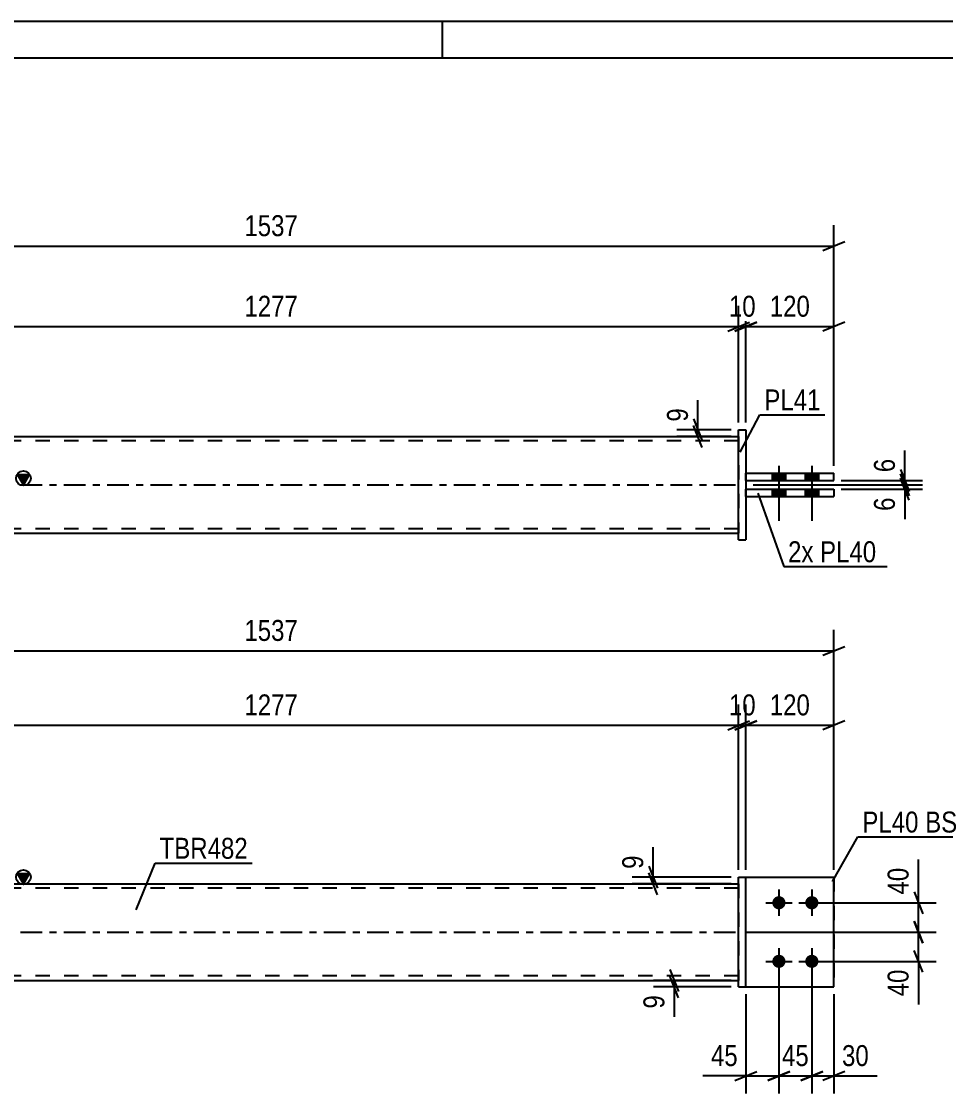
# Model space of a CAD drawing. Header units: millimetres. Extents: x 0 to 420, y 0 to 297.
# Drawn here: x 152.5 to 278.7, y 150.7 to 297 of the extents above; entities that cross this region are included whole.
import ezdxf

# ---------------------------------------------------------------- set-up
doc = ezdxf.new("R2010")
doc.units = ezdxf.units.MM
doc.linetypes.add('DXK_LINE_DOT2', pattern=[3.9198, 1.9599, -1.9599])
doc.linetypes.add('DXK_LINE_DOT3', pattern=[5.9187, 2.979, -0.9799, 0.9799, -0.9799])
doc.styles.add('Arial Narrow', font='ARIALN.TTF', dxfattribs={"height": 0.2})

# ---------------------------------------------------------------- blocks, each defined once
blk = doc.blocks.new('Unknown-581592121-1127')
at = {"color": 5, "linetype": 'Continuous'}
for p, q in [((420, 297), (0, 297)), ((210, 292), (210, 297)), ((415, 292), (5, 292))]:
    blk.add_line(p, q, dxfattribs=at)
blk = doc.blocks.new('Part-581592121-1367 - 1364')
at = {"color": 2, "linetype": 'Continuous'}
for p, q in [((250.43, 180.2), (251.43, 180.2)), ((250.43, 165.2), (250.43, 180.2)), ((251.43, 165.2), (251.43, 180.2)), ((250.43, 165.2), (250.43, 165.2)), ((250.43, 165.2), (251.43, 165.2))]:
    blk.add_line(p, q, dxfattribs=at)
at = {"color": 7, "linetype": 'DXK_LINE_DOT2'}
for p, q in [((250.43, 180.2), (251.43, 180.2)), ((250.43, 165.2), (251.43, 165.2))]:
    blk.add_line(p, q, dxfattribs=at)
blk = doc.blocks.new('Bolt-581592121-1379 - 1364')
at = {"linetype": 'Continuous'}
for points in [[(255.93, 177.6), (256.11, 177.58), (256.29, 177.52), (256.46, 177.43), (256.6, 177.3), (256.71, 177.15), (256.78, 176.98), (256.82, 176.79), (256.82, 176.6), (256.78, 176.42), (256.71, 176.25), (256.6, 176.1), (256.46, 175.97), (256.29, 175.88), (256.11, 175.82), (255.93, 175.8), (255.74, 175.82), (255.56, 175.88), (255.4, 175.97), (255.26, 176.1), (255.15, 176.25), (255.07, 176.42), (255.03, 176.6), (255.03, 176.79), (255.07, 176.98), (255.15, 177.15), (255.26, 177.3), (255.4, 177.43), (255.56, 177.52), (255.74, 177.58)], [(260.43, 177.6), (260.61, 177.58), (260.79, 177.52), (260.96, 177.43), (261.1, 177.3), (261.21, 177.15), (261.28, 176.98), (261.32, 176.79), (261.32, 176.6), (261.28, 176.42), (261.21, 176.25), (261.1, 176.1), (260.96, 175.97), (260.79, 175.88), (260.61, 175.82), (260.43, 175.8), (260.24, 175.82), (260.06, 175.88), (259.9, 175.97), (259.76, 176.1), (259.65, 176.25), (259.57, 176.42), (259.53, 176.6), (259.53, 176.79), (259.57, 176.98), (259.65, 177.15), (259.76, 177.3), (259.9, 177.43), (260.06, 177.52), (260.24, 177.58)], [(255.93, 169.6), (256.11, 169.58), (256.29, 169.52), (256.46, 169.43), (256.6, 169.3), (256.71, 169.15), (256.78, 168.98), (256.82, 168.79), (256.82, 168.6), (256.78, 168.42), (256.71, 168.25), (256.6, 168.1), (256.46, 167.97), (256.29, 167.88), (256.11, 167.82), (255.93, 167.8), (255.74, 167.82), (255.56, 167.88), (255.4, 167.97), (255.26, 168.1), (255.15, 168.25), (255.07, 168.42), (255.03, 168.6), (255.03, 168.79), (255.07, 168.98), (255.15, 169.15), (255.26, 169.3), (255.4, 169.43), (255.56, 169.52), (255.74, 169.58)], [(260.43, 169.6), (260.61, 169.58), (260.79, 169.52), (260.96, 169.43), (261.1, 169.3), (261.21, 169.15), (261.28, 168.98), (261.32, 168.79), (261.32, 168.6), (261.28, 168.42), (261.21, 168.25), (261.1, 168.1), (260.96, 167.97), (260.79, 167.88), (260.61, 167.82), (260.43, 167.8), (260.24, 167.82), (260.06, 167.88), (259.9, 167.97), (259.76, 168.1), (259.65, 168.25), (259.57, 168.42), (259.53, 168.6), (259.53, 168.79), (259.57, 168.98), (259.65, 169.15), (259.76, 169.3), (259.9, 169.43), (260.06, 169.52), (260.24, 169.58)]]:
    blk.add_hatch(color=1, dxfattribs=at).paths.add_polyline_path(points)
at = {"color": 1, "linetype": 'Continuous'}
for p, q in [((255.93, 178.5), (255.93, 174.9)), ((260.43, 178.5), (260.43, 174.9)), ((254.13, 176.7), (257.73, 176.7)), ((258.63, 176.7), (262.23, 176.7)), ((255.93, 170.5), (255.93, 166.9)), ((260.43, 170.5), (260.43, 166.9)), ((254.13, 168.7), (257.73, 168.7)), ((258.63, 168.7), (262.23, 168.7))]:
    blk.add_line(p, q, dxfattribs=at)
blk = doc.blocks.new('Part-581592121-1440 - 1364')
at = {"linetype": 'Continuous'}
blk.add_hatch(color=2, dxfattribs=at).paths.add_polyline_path([(152.73, 179.3), (151.93, 180.7), (153.53, 180.7)])
at = {"color": 2, "linetype": 'Continuous'}
for p, q in [((152.73, 179.3), (151.93, 180.7)), ((151.93, 180.7), (153.53, 180.7)), ((153.53, 180.7), (152.73, 179.3)), ((122.73, 179.3), (250.43, 179.3)), ((122.73, 166.1), (250.43, 166.1))]:
    blk.add_line(p, q, dxfattribs=at)
at = {"color": 7, "linetype": 'DXK_LINE_DOT2'}
for p, q in [((122.73, 166.1), (122.73, 179.3)), ((250.43, 178.7), (122.73, 178.7)), ((250.43, 179.3), (250.43, 166.1)), ((250.43, 166.7), (122.73, 166.7))]:
    blk.add_line(p, q, dxfattribs=at)
at = {"color": 7, "linetype": 'DXK_LINE_DOT3'}
blk.add_line((122.73, 172.7), (250.43, 172.7), dxfattribs=at)
at = {"color": 2, "linetype": 'Continuous'}
blk.add_circle((152.73, 180.2), 1, dxfattribs=at)
blk = doc.blocks.new('Part-581592121-1445 - 1364')
at = {"color": 2, "linetype": 'Continuous'}
for p, q in [((251.43, 180.2), (263.43, 180.2)), ((263.43, 180.2), (263.43, 180.2)), ((263.43, 165.2), (263.43, 180.2)), ((251.43, 165.2), (263.43, 165.2))]:
    blk.add_line(p, q, dxfattribs=at)
at = {"color": 7, "linetype": 'DXK_LINE_DOT2'}
for p, q in [((251.43, 180.2), (263.43, 180.2)), ((251.43, 165.2), (251.43, 180.2)), ((251.43, 165.2), (251.43, 165.2)), ((251.43, 165.2), (263.43, 165.2))]:
    blk.add_line(p, q, dxfattribs=at)
blk = doc.blocks.new('Part-581592121-1450 - 1364')
at = {"color": 7, "linetype": 'DXK_LINE_DOT2'}
for p, q in [((251.43, 180.2), (263.43, 180.2)), ((251.43, 165.2), (251.43, 180.2)), ((251.43, 180.2), (263.43, 180.2)), ((263.43, 180.2), (263.43, 180.2)), ((263.43, 180.2), (263.43, 165.2)), ((251.43, 165.2), (251.43, 165.2)), ((251.43, 165.2), (263.43, 165.2)), ((251.43, 165.2), (263.43, 165.2))]:
    blk.add_line(p, q, dxfattribs=at)
blk = doc.blocks.new('Part-581592121-1778 - 1767')
at = {"color": 2, "linetype": 'Continuous'}
for p, q in [((251.43, 233.15), (263.43, 233.15)), ((251.43, 232.15), (251.43, 233.15)), ((263.43, 233.15), (263.43, 232.14)), ((251.43, 232.14), (251.43, 232.15)), ((251.43, 232.15), (263.43, 232.15))]:
    blk.add_line(p, q, dxfattribs=at)
at = {"color": 7, "linetype": 'DXK_LINE_DOT2'}
for p, q in [((251.43, 233.14), (263.43, 233.14)), ((251.43, 232.14), (263.43, 232.14))]:
    blk.add_line(p, q, dxfattribs=at)
blk = doc.blocks.new('Part-581592121-1773 - 1767')
at = {"linetype": 'Continuous'}
blk.add_hatch(color=2, dxfattribs=at).paths.add_polyline_path([(152.73, 233.74), (151.93, 235.14), (153.53, 235.14)])
at = {"color": 2, "linetype": 'Continuous'}
for p, q in [((122.73, 240.34), (250.43, 240.34)), ((152.73, 233.74), (151.93, 235.14)), ((151.93, 235.14), (153.53, 235.14)), ((153.53, 235.14), (152.73, 233.74)), ((122.73, 227.14), (250.43, 227.14))]:
    blk.add_line(p, q, dxfattribs=at)
at = {"color": 7, "linetype": 'DXK_LINE_DOT2'}
for p, q in [((122.73, 240.34), (122.73, 227.14)), ((250.43, 240.34), (250.43, 227.14)), ((250.43, 239.74), (122.73, 239.74)), ((250.43, 227.74), (122.73, 227.74))]:
    blk.add_line(p, q, dxfattribs=at)
at = {"color": 7, "linetype": 'DXK_LINE_DOT3'}
blk.add_line((122.73, 233.74), (250.43, 233.74), dxfattribs=at)
at = {"color": 2, "linetype": 'Continuous'}
blk.add_circle((152.73, 234.64), 1, dxfattribs=at)
blk = doc.blocks.new('Part-581592121-1783 - 1767')
at = {"color": 2, "linetype": 'Continuous'}
for p, q in [((251.43, 235.35), (263.43, 235.35)), ((251.43, 234.35), (251.43, 235.35)), ((251.43, 234.34), (251.43, 234.35)), ((251.43, 234.35), (263.43, 234.35)), ((263.43, 234.34), (263.43, 235.35))]:
    blk.add_line(p, q, dxfattribs=at)
at = {"color": 7, "linetype": 'DXK_LINE_DOT2'}
for p, q in [((251.43, 235.34), (263.43, 235.34)), ((251.43, 234.34), (263.43, 234.34))]:
    blk.add_line(p, q, dxfattribs=at)
blk = doc.blocks.new('Part-581592121-1788 - 1767')
at = {"color": 2, "linetype": 'Continuous'}
for p, q in [((250.43, 241.24), (250.43, 241.25)), ((250.43, 226.25), (250.43, 241.25)), ((250.43, 241.25), (251.43, 241.25)), ((251.43, 241.24), (251.43, 241.25)), ((251.43, 241.25), (251.43, 226.25)), ((250.43, 226.25), (251.43, 226.25)), ((250.43, 226.24), (250.43, 226.25)), ((251.43, 226.24), (251.43, 226.25))]:
    blk.add_line(p, q, dxfattribs=at)
at = {"color": 7, "linetype": 'DXK_LINE_DOT2'}
for p, q in [((250.43, 241.24), (251.43, 241.24)), ((250.43, 226.24), (251.43, 226.24)), ((251.43, 226.25), (251.43, 226.24))]:
    blk.add_line(p, q, dxfattribs=at)
blk = doc.blocks.new('Bolt-581592121-1800 - 1767')
at = {"linetype": 'Continuous'}
for points in [[(256.83, 235.35), (255.03, 235.35), (255.03, 234.35), (256.83, 234.35)], [(256.83, 235.34), (255.03, 235.34), (255.03, 234.34), (256.83, 234.34)], [(261.33, 235.35), (259.53, 235.35), (259.53, 234.35), (261.33, 234.35)], [(261.33, 235.34), (259.53, 235.34), (259.53, 234.34), (261.33, 234.34)], [(256.83, 233.15), (255.03, 233.15), (255.03, 232.15), (256.83, 232.15)], [(256.83, 233.14), (255.03, 233.14), (255.03, 232.14), (256.83, 232.14)], [(261.33, 233.15), (259.53, 233.15), (259.53, 232.15), (261.33, 232.15)], [(261.33, 233.14), (259.53, 233.14), (259.53, 232.14), (261.33, 232.14)]]:
    blk.add_hatch(color=1, dxfattribs=at).paths.add_polyline_path(points)
at = {"color": 1, "linetype": 'Continuous'}
for p, q in [((255.93, 236.35), (255.93, 228.85)), ((255.93, 236.34), (255.93, 228.84)), ((260.43, 236.35), (260.43, 228.85)), ((260.43, 236.34), (260.43, 228.84)), ((255.03, 235.35), (255.03, 234.35)), ((255.03, 235.34), (255.03, 234.34)), ((256.83, 235.35), (256.83, 234.35)), ((256.83, 235.34), (256.83, 234.34)), ((259.53, 235.35), (259.53, 234.35)), ((259.53, 235.34), (259.53, 234.34)), ((261.33, 235.35), (261.33, 234.35)), ((261.33, 235.34), (261.33, 234.34)), ((255.03, 233.15), (255.03, 232.15)), ((255.03, 233.14), (255.03, 232.14)), ((256.83, 233.15), (256.83, 232.15)), ((256.83, 233.14), (256.83, 232.14)), ((259.53, 233.15), (259.53, 232.15)), ((259.53, 233.14), (259.53, 232.14)), ((261.33, 233.15), (261.33, 232.15)), ((261.33, 233.14), (261.33, 232.14))]:
    blk.add_line(p, q, dxfattribs=at)
blk = doc.blocks.new('StraightDimension-581592121-1665 - 1364')
at = {"color": 7, "linetype": 'Continuous'}
for p, q in [((255.93, 167.7), (255.93, 150.65)), ((260.43, 167.7), (260.43, 150.65)), ((254.43, 152.45), (257.43, 153.65)), ((255.93, 153.05), (260.43, 153.05)), ((261.93, 153.65), (258.93, 152.45))]:
    blk.add_line(p, q, dxfattribs=at)
at = {"color": 0}
blk.add_wipeout([(260.6, 153.8), (260.6, 158), (255.75, 158), (255.75, 153.8)], dxfattribs=at)
at = {"color": 3, "style": 'Arial Narrow'}
blk.add_text('45', height=2.863, dxfattribs=at).set_placement((256.35, 154.4))
blk = doc.blocks.new('StraightDimension-581592121-1505 - 1364')
at = {"color": 7, "linetype": 'Continuous'}
for p, q in [((250.43, 181.2), (250.43, 203.77)), ((251.43, 181.2), (251.43, 203.77)), ((248.93, 200.32), (251.93, 201.52)), ((252.93, 201.52), (249.93, 200.32)), ((250.43, 200.92), (251.43, 200.92))]:
    blk.add_line(p, q, dxfattribs=at)
at = {"color": 0}
blk.add_wipeout([(253.35, 201.67), (253.35, 205.87), (248.5, 205.87), (248.5, 201.67)], dxfattribs=at)
at = {"color": 3, "style": 'Arial Narrow'}
blk.add_text('10', height=2.863, dxfattribs=at).set_placement((249.1, 202.27))
blk = doc.blocks.new('StraightDimension-581592121-1703 - 1364')
at = {"color": 7, "linetype": 'Continuous'}
for p, q in [((274.99, 176.7), (274.99, 182.6)), ((274.99, 176.7), (274.99, 182.6)), ((274.39, 178.2), (275.59, 175.2)), ((261.43, 176.7), (277.39, 176.7)), ((274.99, 172.7), (274.99, 176.7)), ((275.59, 171.2), (274.39, 174.2)), ((251.43, 172.7), (277.39, 172.7))]:
    blk.add_line(p, q, dxfattribs=at)
at = {"color": 0}
blk.add_wipeout([(274.24, 182.08), (270.04, 182.08), (270.04, 177.22), (274.24, 177.22)], dxfattribs=at)
at = {"color": 3, "style": 'Arial Narrow'}
blk.add_text('40', height=2.863, rotation=90.0002, dxfattribs=at).set_placement((273.64, 177.82))
blk = doc.blocks.new('StraightDimension-581592121-1649 - 1364')
at = {"color": 7, "linetype": 'Continuous'}
for p, q in [((255.93, 167.7), (255.93, 150.65)), ((251.43, 164.2), (251.43, 150.65)), ((251.43, 153.05), (245.52, 153.05)), ((251.43, 153.05), (245.52, 153.05)), ((249.93, 152.45), (252.93, 153.65)), ((251.43, 153.05), (255.93, 153.05)), ((257.43, 153.65), (254.43, 152.45))]:
    blk.add_line(p, q, dxfattribs=at)
at = {"color": 0}
blk.add_wipeout([(250.9, 153.8), (250.9, 158), (246.05, 158), (246.05, 153.8)], dxfattribs=at)
at = {"color": 3, "style": 'Arial Narrow'}
blk.add_text('45', height=2.863, dxfattribs=at).set_placement((246.65, 154.4))
blk = doc.blocks.new('StraightDimension-581592121-1730 - 1364')
at = {"color": 7, "linetype": 'Continuous'}
for p, q in [((238.74, 180.2), (238.74, 184.28)), ((238.74, 180.2), (238.74, 184.28)), ((238.14, 181.7), (239.34, 178.7)), ((249.43, 180.2), (235.89, 180.2)), ((239.34, 177.8), (238.14, 180.8)), ((238.74, 179.3), (238.74, 180.2)), ((249.43, 179.3), (235.89, 179.3))]:
    blk.add_line(p, q, dxfattribs=at)
at = {"color": 0}
blk.add_wipeout([(237.99, 183.75), (233.79, 183.75), (233.79, 180.72), (237.99, 180.72)], dxfattribs=at)
at = {"color": 3, "style": 'Arial Narrow'}
blk.add_text('9', height=2.86, rotation=90.0002, dxfattribs=at).set_placement((237.39, 181.32))
blk = doc.blocks.new('StraightDimension-581592121-1496 - 1364')
at = {"color": 7, "linetype": 'Continuous'}
for p, q in [((122.73, 181.2), (122.73, 203.77)), ((250.43, 181.2), (250.43, 203.77)), ((124.23, 201.52), (121.23, 200.32)), ((122.73, 200.92), (250.43, 200.92)), ((248.93, 200.32), (251.93, 201.52))]:
    blk.add_line(p, q, dxfattribs=at)
at = {"color": 0}
blk.add_wipeout([(190.84, 201.67), (190.84, 205.87), (182.32, 205.87), (182.32, 201.67)], dxfattribs=at)
at = {"color": 3, "style": 'Arial Narrow'}
blk.add_text('1277', height=2.863, dxfattribs=at).set_placement((182.92, 202.27))
blk = doc.blocks.new('StraightDimension-581592121-1523 - 1364')
at = {"color": 7, "linetype": 'Continuous'}
for p, q in [((251.43, 181.2), (251.43, 203.77)), ((263.43, 181.2), (263.43, 203.77)), ((249.93, 200.32), (252.93, 201.52)), ((251.43, 200.92), (263.43, 200.92)), ((264.93, 201.52), (261.93, 200.32))]:
    blk.add_line(p, q, dxfattribs=at)
at = {"color": 0}
blk.add_wipeout([(260.77, 201.67), (260.77, 205.87), (254.08, 205.87), (254.08, 201.67)], dxfattribs=at)
at = {"color": 3, "style": 'Arial Narrow'}
blk.add_text('120', height=2.863, dxfattribs=at).set_placement((254.68, 202.27))
blk = doc.blocks.new('StraightDimension-581592121-1546 - 1364')
at = {"color": 7, "linetype": 'Continuous'}
for p, q in [((109.73, 181.2), (109.73, 213.94)), ((263.43, 181.2), (263.43, 213.94)), ((111.23, 211.69), (108.23, 210.49)), ((109.73, 211.09), (263.43, 211.09)), ((261.93, 210.49), (264.93, 211.69))]:
    blk.add_line(p, q, dxfattribs=at)
at = {"color": 0}
blk.add_wipeout([(190.84, 211.84), (190.84, 216.04), (182.32, 216.04), (182.32, 211.84)], dxfattribs=at)
at = {"color": 3, "style": 'Arial Narrow'}
blk.add_text('1537', height=2.863, dxfattribs=at).set_placement((182.92, 212.44))
blk = doc.blocks.new('StraightDimension-581592121-1640 - 1364')
at = {"color": 7, "linetype": 'Continuous'}
for p, q in [((241.03, 167.6), (242.23, 164.6)), ((249.43, 166.1), (238.78, 166.1)), ((242.23, 163.7), (241.03, 166.7)), ((241.63, 165.2), (241.63, 166.1)), ((249.43, 165.2), (238.78, 165.2)), ((241.63, 165.2), (241.63, 161.12)), ((241.63, 165.2), (241.63, 161.12))]:
    blk.add_line(p, q, dxfattribs=at)
at = {"color": 0}
blk.add_wipeout([(240.88, 164.67), (236.68, 164.67), (236.68, 161.65), (240.88, 161.65)], dxfattribs=at)
at = {"color": 3, "style": 'Arial Narrow'}
blk.add_text('9', height=2.86, rotation=90.0002, dxfattribs=at).set_placement((240.28, 162.25))
blk = doc.blocks.new('StraightDimension-581592121-1675 - 1364')
at = {"color": 7, "linetype": 'Continuous'}
for p, q in [((260.43, 167.7), (260.43, 150.65)), ((263.43, 164.2), (263.43, 150.65)), ((258.93, 152.45), (261.93, 153.65)), ((260.43, 153.05), (263.43, 153.05)), ((264.93, 153.65), (261.93, 152.45)), ((263.43, 153.05), (269.33, 153.05)), ((263.43, 153.05), (269.33, 153.05))]:
    blk.add_line(p, q, dxfattribs=at)
at = {"color": 0}
blk.add_wipeout([(268.81, 153.8), (268.81, 158), (263.95, 158), (263.95, 153.8)], dxfattribs=at)
at = {"color": 3, "style": 'Arial Narrow'}
blk.add_text('30', height=2.863, dxfattribs=at).set_placement((264.55, 154.4))
blk = doc.blocks.new('StraightDimension-581592121-1716 - 1364')
at = {"color": 7, "linetype": 'Continuous'}
for p, q in [((274.39, 174.2), (275.59, 171.2)), ((251.43, 172.7), (277.39, 172.7)), ((274.99, 168.7), (274.99, 172.7)), ((275.59, 167.2), (274.39, 170.2)), ((261.43, 168.7), (277.39, 168.7)), ((274.99, 168.7), (274.99, 162.79)), ((274.99, 168.7), (274.99, 162.79))]:
    blk.add_line(p, q, dxfattribs=at)
at = {"color": 0}
blk.add_wipeout([(274.24, 168.17), (270.04, 168.17), (270.04, 163.32), (274.24, 163.32)], dxfattribs=at)
at = {"color": 3, "style": 'Arial Narrow'}
blk.add_text('40', height=2.863, rotation=90.0002, dxfattribs=at).set_placement((273.64, 163.92))
blk = doc.blocks.new('StraightDimension-581592121-1890 - 1767')
at = {"color": 7, "linetype": 'Continuous'}
for p, q in [((251.43, 242.24), (251.43, 258.19)), ((263.43, 236.35), (263.43, 258.19)), ((249.93, 254.74), (252.93, 255.94)), ((251.43, 255.34), (263.43, 255.34)), ((264.93, 255.94), (261.93, 254.74))]:
    blk.add_line(p, q, dxfattribs=at)
at = {"color": 0}
blk.add_wipeout([(260.77, 256.09), (260.77, 260.29), (254.08, 260.29), (254.08, 256.09)], dxfattribs=at)
at = {"color": 3, "style": 'Arial Narrow'}
blk.add_text('120', height=2.863, dxfattribs=at).set_placement((254.68, 256.69))
blk = doc.blocks.new('StraightDimension-581592121-1805 - 1767')
at = {"color": 7, "linetype": 'Continuous'}
for p, q in [((244.85, 241.24), (244.85, 245.32)), ((244.85, 241.24), (244.85, 245.32)), ((244.25, 242.74), (245.45, 239.74)), ((245.45, 238.84), (244.25, 241.84)), ((249.43, 241.24), (242, 241.24)), ((249.43, 240.34), (242, 240.34)), ((244.85, 240.34), (244.85, 241.24))]:
    blk.add_line(p, q, dxfattribs=at)
at = {"color": 0}
blk.add_wipeout([(244.1, 244.8), (239.9, 244.8), (239.9, 241.77), (244.1, 241.77)], dxfattribs=at)
at = {"color": 3, "style": 'Arial Narrow'}
blk.add_text('9', height=2.86, rotation=90.0002, dxfattribs=at).set_placement((243.5, 242.37))
blk = doc.blocks.new('StraightDimension-581592121-1816 - 1767')
at = {"color": 7, "linetype": 'Continuous'}
for p, q in [((273.12, 234.35), (273.12, 238.42)), ((273.12, 234.35), (273.12, 238.42)), ((272.52, 235.85), (273.72, 232.85)), ((264.43, 234.35), (275.52, 234.35)), ((273.72, 232.24), (272.52, 235.24)), ((273.12, 233.74), (273.12, 234.35)), ((252.43, 233.74), (275.52, 233.74))]:
    blk.add_line(p, q, dxfattribs=at)
at = {"color": 0}
blk.add_wipeout([(272.37, 237.9), (268.17, 237.9), (268.17, 234.87), (272.37, 234.87)], dxfattribs=at)
at = {"color": 3, "style": 'Arial Narrow'}
blk.add_text('6', height=2.86, rotation=90.0002, dxfattribs=at).set_placement((271.77, 235.47))
blk = doc.blocks.new('StraightDimension-581592121-1825 - 1767')
at = {"color": 7, "linetype": 'Continuous'}
for p, q in [((272.52, 235.24), (273.72, 232.24)), ((273.72, 231.65), (272.52, 234.65)), ((252.43, 233.74), (275.52, 233.74)), ((264.43, 233.15), (275.52, 233.15)), ((273.12, 233.15), (273.12, 233.74)), ((273.12, 233.15), (273.12, 229.07)), ((273.12, 233.15), (273.12, 229.07))]:
    blk.add_line(p, q, dxfattribs=at)
at = {"color": 0}
blk.add_wipeout([(272.37, 232.62), (268.17, 232.62), (268.17, 229.59), (272.37, 229.59)], dxfattribs=at)
at = {"color": 3, "style": 'Arial Narrow'}
blk.add_text('6', height=2.86, rotation=90.0002, dxfattribs=at).set_placement((271.77, 230.19))
blk = doc.blocks.new('StraightDimension-581592121-1900 - 1767')
at = {"color": 7, "linetype": 'Continuous'}
for p, q in [((250.43, 242.24), (250.43, 258.19)), ((251.43, 242.24), (251.43, 258.19)), ((248.93, 254.74), (251.93, 255.94)), ((252.93, 255.94), (249.93, 254.74)), ((250.43, 255.34), (251.43, 255.34))]:
    blk.add_line(p, q, dxfattribs=at)
at = {"color": 0}
blk.add_wipeout([(253.35, 256.09), (253.35, 260.29), (248.5, 260.29), (248.5, 256.09)], dxfattribs=at)
at = {"color": 3, "style": 'Arial Narrow'}
blk.add_text('10', height=2.863, dxfattribs=at).set_placement((249.1, 256.69))
blk = doc.blocks.new('StraightDimension-581592121-1910 - 1767')
at = {"color": 7, "linetype": 'Continuous'}
for p, q in [((122.73, 242.25), (122.73, 258.19)), ((250.43, 242.24), (250.43, 258.19)), ((124.23, 255.94), (121.23, 254.74)), ((122.73, 255.34), (250.43, 255.34)), ((248.93, 254.74), (251.93, 255.94))]:
    blk.add_line(p, q, dxfattribs=at)
at = {"color": 0}
blk.add_wipeout([(190.84, 256.09), (190.84, 260.29), (182.32, 260.29), (182.32, 256.09)], dxfattribs=at)
at = {"color": 3, "style": 'Arial Narrow'}
blk.add_text('1277', height=2.863, dxfattribs=at).set_placement((182.92, 256.69))
blk = doc.blocks.new('StraightDimension-581592121-1941 - 1767')
at = {"color": 7, "linetype": 'Continuous'}
for p, q in [((109.73, 236.34), (109.73, 269.19)), ((263.43, 236.35), (263.43, 269.19)), ((111.23, 266.94), (108.23, 265.74)), ((261.93, 265.74), (264.93, 266.94)), ((109.73, 266.34), (263.43, 266.34))]:
    blk.add_line(p, q, dxfattribs=at)
at = {"color": 0}
blk.add_wipeout([(190.84, 267.09), (190.84, 271.29), (182.32, 271.29), (182.32, 267.09)], dxfattribs=at)
at = {"color": 3, "style": 'Arial Narrow'}
blk.add_text('1537', height=2.863, dxfattribs=at).set_placement((182.92, 267.69))
blk = doc.blocks.new('Mark-581592121-1436 - 1364')
at = {"color": 0}
blk.add_wipeout([(183.4, 182.7), (183.4, 185.7), (171.34, 185.7), (171.34, 182.7)], dxfattribs=at)
blk.add_wipeout([(183.4, 182.7), (183.4, 185.7), (171.34, 185.7), (171.34, 182.7)], dxfattribs=at)
at = {"color": 30, "linetype": 'Continuous'}
for p, q in [((168.14, 175.75), (170.74, 182.1)), ((170.74, 182.1), (184, 182.1))]:
    blk.add_line(p, q, dxfattribs=at)
at = {"color": 3, "style": 'Arial Narrow'}
blk.add_text('TBR482', height=2.863, dxfattribs=at).set_placement((171.34, 182.7))
blk = doc.blocks.new('MarkSet-581592121-1752 - 1364')
at = {"color": 0}
for points in [[(275.01, 186.28), (275.01, 189.28), (267.33, 189.28), (267.33, 186.28)], [(280.29, 186.28), (280.29, 189.28), (275.91, 189.28), (275.91, 186.28)]]:
    blk.add_wipeout(points, dxfattribs=at)
for points in [[(275.01, 186.28), (275.01, 189.28), (267.33, 189.28), (267.33, 186.28)], [(280.29, 186.28), (280.29, 189.28), (275.91, 189.28), (275.91, 186.28)]]:
    blk.add_wipeout(points, dxfattribs=at)
at = {"color": 30, "linetype": 'Continuous'}
for p, q in [((263.23, 179.62), (266.73, 185.68)), ((266.73, 185.68), (280.89, 185.68))]:
    blk.add_line(p, q, dxfattribs=at)
at = {"color": 3, "style": 'Arial Narrow'}
for s, p in [('PL40', (267.33, 186.28)), ('BS', (275.91, 186.28))]:
    blk.add_text(s, height=2.863, dxfattribs=at).set_placement(p)
blk = doc.blocks.new('Mark-581592121-1784 - 1767')
at = {"color": 0}
blk.add_wipeout([(261.62, 243.9), (261.62, 246.9), (253.94, 246.9), (253.94, 243.9)], dxfattribs=at)
blk.add_wipeout([(261.62, 243.9), (261.62, 246.9), (253.94, 246.9), (253.94, 243.9)], dxfattribs=at)
at = {"color": 30, "linetype": 'Continuous'}
for p, q in [((250.66, 238.22), (253.34, 243.3)), ((253.34, 243.3), (262.22, 243.3))]:
    blk.add_line(p, q, dxfattribs=at)
at = {"color": 3, "style": 'Arial Narrow'}
blk.add_text('PL41', height=2.863, dxfattribs=at).set_placement((253.94, 243.9))
blk = doc.blocks.new('MarkSet-581592121-1973 - 1767')
at = {"color": 0}
for points in [[(260.65, 223.18), (260.65, 226.18), (257.18, 226.18), (257.18, 223.18)], [(269.23, 223.18), (269.23, 226.18), (261.55, 226.18), (261.55, 223.18)]]:
    blk.add_wipeout(points, dxfattribs=at)
for points in [[(260.65, 223.18), (260.65, 226.18), (257.18, 226.18), (257.18, 223.18)], [(269.23, 223.18), (269.23, 226.18), (261.55, 226.18), (261.55, 223.18)]]:
    blk.add_wipeout(points, dxfattribs=at)
at = {"color": 30, "linetype": 'Continuous'}
for p, q in [((253.05, 232.6), (256.58, 222.58)), ((256.58, 222.58), (270.73, 222.58))]:
    blk.add_line(p, q, dxfattribs=at)
at = {"color": 3, "style": 'Arial Narrow'}
for s, p in [('2x', (257.18, 223.18)), ('PL40', (261.55, 223.18))]:
    blk.add_text(s, height=2.863, dxfattribs=at).set_placement(p)

msp = doc.modelspace()

# ---------------------------------------------------------------- block references
for name in ['Unknown-581592121-1127', 'Part-581592121-1773 - 1767', 'Part-581592121-1788 - 1767', 'Bolt-581592121-1800 - 1767', 'Part-581592121-1783 - 1767', 'Part-581592121-1778 - 1767', 'Part-581592121-1440 - 1364', 'Part-581592121-1367 - 1364', 'Part-581592121-1445 - 1364', 'Part-581592121-1450 - 1364', 'Bolt-581592121-1379 - 1364']:
    msp.add_blockref(name, (0, 0))

# ---------------------------------------------------------------- next in the draw order: block references
for name in ['StraightDimension-581592121-1890 - 1767', 'StraightDimension-581592121-1505 - 1364', 'StraightDimension-581592121-1665 - 1364']:
    msp.add_blockref(name, (0, 0))

# ---------------------------------------------------------------- next in the draw order: block references
for name in ['StraightDimension-581592121-1805 - 1767', 'StraightDimension-581592121-1816 - 1767', 'StraightDimension-581592121-1730 - 1364', 'StraightDimension-581592121-1703 - 1364', 'StraightDimension-581592121-1649 - 1364', 'StraightDimension-581592121-1675 - 1364']:
    msp.add_blockref(name, (0, 0))

# ---------------------------------------------------------------- next in the draw order: block references
for name in ['StraightDimension-581592121-1900 - 1767', 'StraightDimension-581592121-1825 - 1767', 'StraightDimension-581592121-1496 - 1364', 'StraightDimension-581592121-1716 - 1364', 'StraightDimension-581592121-1640 - 1364']:
    msp.add_blockref(name, (0, 0))

# ---------------------------------------------------------------- next in the draw order: block references
for name in ['StraightDimension-581592121-1910 - 1767', 'MarkSet-581592121-1973 - 1767', 'StraightDimension-581592121-1523 - 1364']:
    msp.add_blockref(name, (0, 0))

# ---------------------------------------------------------------- next in the draw order: block references
for name in ['StraightDimension-581592121-1941 - 1767', 'StraightDimension-581592121-1546 - 1364']:
    msp.add_blockref(name, (0, 0))

# ---------------------------------------------------------------- next in the draw order: block references
for name in ['Mark-581592121-1784 - 1767', 'MarkSet-581592121-1752 - 1364', 'Mark-581592121-1436 - 1364']:
    msp.add_blockref(name, (0, 0))

doc.saveas('drawing.dxf')
